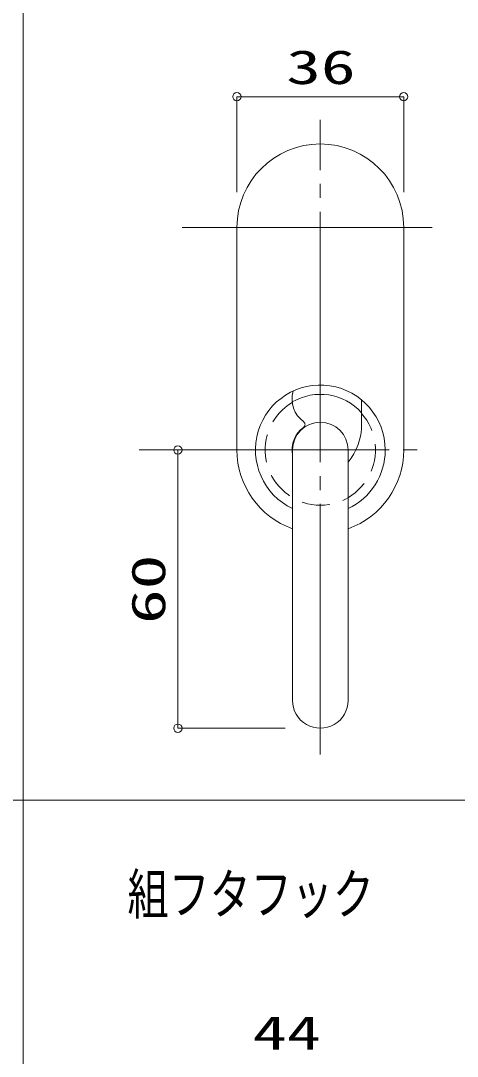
# Model space of a CAD drawing. Units: millimetres on the paper. Extents: x -305 to 305, y -152 to 152.
# Drawn here: x 14.6 to 46.1, y 11.6 to 86 of the extents above; entities that cross this region are included whole.
import ezdxf
from ezdxf.enums import TextEntityAlignment as Align

# ---------------------------------------------------------------- set-up
doc = ezdxf.new("R2010")
doc.units = ezdxf.units.MM
doc.linetypes.add('DASHED2', pattern=[3, 2, -1])
doc.linetypes.add('LONG_CHAIN', pattern=[21, 18, -1, 1, -1])
for name, color, linetype, lineweight in [('0-0_0', 7, 'Continuous', 9), ('0-2_VIEW0005', 7, 'Continuous', 9), ('0-4_VIEW0007', 7, 'Continuous', 9)]:
    doc.layers.add(name, color=color, linetype=linetype, lineweight=lineweight)
doc.styles.add('ＭＳ ゴシック', font='')
doc.styles.get('ＭＳ ゴシック').set_extended_font_data('MS Gothic')

# ---------------------------------------------------------------- blocks, each defined once
blk = doc.blocks.new('_ORIGIN')
at = {"layer": '0-0_0'}
blk.add_line((0, 0), (-1, 0), dxfattribs=at)
blk.add_circle((0, 0), 0.5, dxfattribs=at)

msp = doc.modelspace()

# ---------------------------------------------------------------- linework, layer by layer
at = {"layer": '0-0_0', "color": 4}
for p, q in [((14.829, 133.117), (14.829, -121.19)), ((-267.171, 29.993), (102.444, 29.993))]:
    msp.add_line(p, q, dxfattribs=at)
at = {"layer": '0-2_VIEW0005'}
for p, q in [((30.21, 73.705), (30.21, 80.561)), ((30.81, 80.561), (41.61, 80.561)), ((42.21, 73.705), (42.21, 80.561)), ((30.21, 71.165), (30.21, 55.165)), ((42.21, 71.165), (42.21, 55.165)), ((39.177, 58.767), (39.177, 56.998)), ((25.707, 55.165), (25.96, 55.165)), ((25.96, 35.765), (25.96, 54.565)), ((33.67, 35.165), (25.96, 35.165))]:
    msp.add_line(p, q, dxfattribs=at)
at = {"layer": '0-2_VIEW0005', "color": 2, "linetype": 'LONG_CHAIN'}
msp.add_line((36.21, 33.288), (36.21, 78.907), dxfattribs=at)
at = {"layer": '0-2_VIEW0005', "linetype": 'LONG_CHAIN'}
for p, q in [((26.263, 71.165), (44.51, 71.165)), ((23.167, 55.165), (43.298, 55.165))]:
    msp.add_line(p, q, dxfattribs=at)
at = {"layer": '0-2_VIEW0005', "color": 2}
for p, q in [((34.21, 37.165), (34.21, 55.165)), ((38.21, 37.165), (38.21, 55.165))]:
    msp.add_line(p, q, dxfattribs=at)
at = {"layer": '0-2_VIEW0005'}
for centre, radius, start, end in [((36.21, 71.165), 6, 0, 180), ((36.21, 55.165), 4.667, 0, 244.62306), ((36.21, 58.831), 2.033, 163.6446, 233.98114), ((36.21, 55.165), 4, 42.12641, 120.36293), ((36.21, 55.165), 2.033, 126.01885, 190.38886), ((34.877, 56.998), 0.233, 306.01885, 53.98115), ((34.877, 56.998), 4.3, 320.82261, 0), ((36.21, 55.165), 6, 179.99999, 250.52877), ((36.21, 55.165), 6, 289.47122, 0), ((36.21, 55.165), 4.667, 295.37694, 0)]:
    msp.add_arc(centre, radius, start, end, dxfattribs=at)
at = {"layer": '0-2_VIEW0005', "color": 2, "linetype": 'DASHED2'}
msp.add_arc((36.21, 55.165), 3.967, 120.57517, 41.59133, dxfattribs=at)
at = {"layer": '0-2_VIEW0005', "color": 2}
for centre, start, end in [((36.21, 55.165), 0, 180), ((36.21, 37.165), 179.99999, 0)]:
    msp.add_arc(centre, 2, start, end, dxfattribs=at)

# ---------------------------------------------------------------- block references
at = {"layer": '0-2_VIEW0005', "xscale": 0.6, "yscale": 0.6}
for p, rotation in [((30.21, 80.561), 180), ((25.96, 55.165), 90), ((25.96, 35.165), 270)]:
    msp.add_blockref('_ORIGIN', p, dxfattribs=dict(at, rotation=rotation))
msp.add_blockref('_ORIGIN', (42.21, 80.561), dxfattribs=at)

# ---------------------------------------------------------------- texts
at = {"layer": '0-2_VIEW0005', "style": 'ＭＳ ゴシック', "width": 1.5}
for s, height, p in [('36', 2.441, (33.762, 80.737)), ('44', 2.405, (31.347, 11.346))]:
    msp.add_text(s, height=height, dxfattribs=at).set_placement(p, align=Align.BOTTOM_LEFT)
msp.add_text('60', height=2.441, rotation=90, dxfattribs=at).set_placement((25.784, 42.66), align=Align.BOTTOM_LEFT)
at = {"layer": '0-4_VIEW0007', "style": 'ＭＳ ゴシック', "width": 0.75}
msp.add_text('組フタフック', height=2.889, dxfattribs=at).set_placement((22.336, 20.934), align=Align.BOTTOM_LEFT)

doc.saveas('drawing.dxf')
